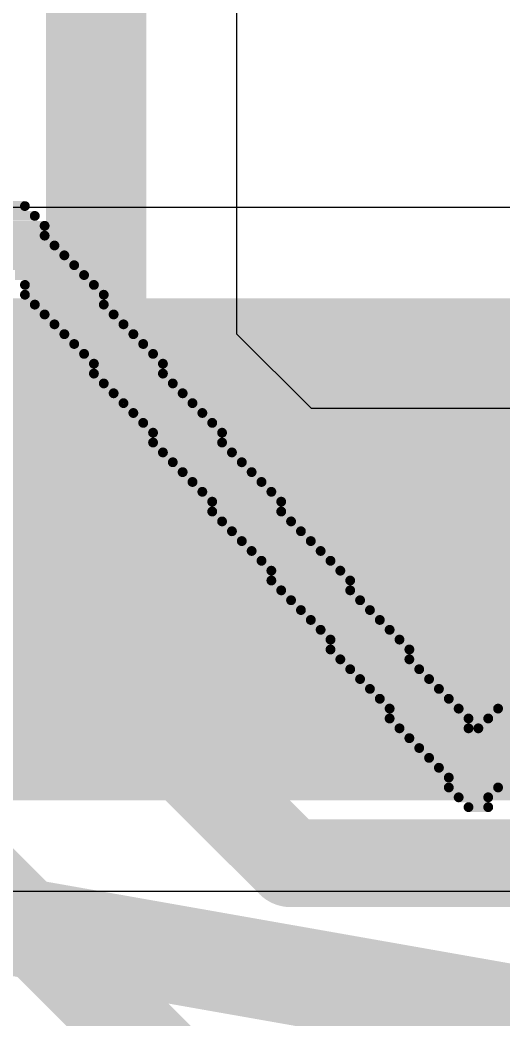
# Model space of a CAD drawing. Header units: inches. Extents: x -8 to 386, y -12 to 64.
# Drawn here: x 5.752 to 6.729, y -2.677 to -0.656 of the extents above; entities that cross this region are included whole.
import ezdxf

# ---------------------------------------------------------------- set-up
doc = ezdxf.new("R2010")
doc.units = ezdxf.units.IN
for name, color, linetype in [('Board_outline', 216, 'Continuous'), ('Bottom Layer', 5, 'Continuous'), ('Bottom Overlay', 54, 'Continuous'), ('Top Layer', 1, 'Continuous'), ('Top Overlay', 2, 'Continuous')]:
    doc.layers.add(name, color=color, linetype=linetype)

msp = doc.modelspace()

# ---------------------------------------------------------------- linework, layer by layer
at = {"layer": 'Board_outline'}
msp.add_lwpolyline([(37.5368, 13.3604, 0.254, 0.254, 1), (-7.4632, 13.3604, 0.254, 0.254, 1)], format="xyseb", close=True, dxfattribs=at)
at = {"layer": 'Bottom Layer'}
for p, q in [((6.1904, -1.2917), (6.1904, 2.0955)), ((6.341, -1.4423), (6.1904, -1.2917)), ((6.8588, -1.4423), (6.341, -1.4423))]:
    msp.add_line(p, q, dxfattribs=at)
for points in [[(5.9055, -1.4097, 0.2032, 0.2032, 0), (5.9055, 2.5908, 0.2032, 0.2032, 0)], [(5.9055, -1.4097, 0.2032, 0.2032, 0), (6.223, -1.7272, 0.2032, 0.2032, 0)], [(5.3594, -1.4224, 0.1778, 0.1778, 0), (6.2992, -2.3622, 0.1778, 0.1778, 0)], [(4.8946, -1.6149, 0.1778, 0.1778, 0), (6.1067, -2.827, 0.1778, 0.1778, 0)], [(6.223, -1.7272, 0.2032, 0.2032, 0), (7.2644, -1.7272, 0.2032, 0.2032, 0)], [(6.2992, -2.3622, 0.1778, 0.1778, 0), (10.2039, -2.3622, 0.1778, 0.1778, 0)]]:
    msp.add_lwpolyline(points, format="xyseb", dxfattribs=at)
for points in [[(5.8547, -1.4097, 0.1016, 0.1016, 1), (5.9563, -1.4097, 0.1016, 0.1016, 1)], [(5.8547, -1.4097, 0.1016, 0.1016, 1), (5.9563, -1.4097, 0.1016, 0.1016, 1)], [(6.1722, -1.7272, 0.1016, 0.1016, 1), (6.2738, -1.7272, 0.1016, 0.1016, 1)], [(6.1722, -1.7272, 0.1016, 0.1016, 1), (6.2738, -1.7272, 0.1016, 0.1016, 1)], [(6.2547, -2.3622, 0.0889, 0.0889, 1), (6.3436, -2.3622, 0.0889, 0.0889, 1)], [(6.2547, -2.3622, 0.0889, 0.0889, 1), (6.3436, -2.3622, 0.0889, 0.0889, 1)]]:
    msp.add_lwpolyline(points, format="xyseb", close=True, dxfattribs=at)
at = {"layer": 'Bottom Overlay'}
for points in [[(5.5223, -1.0324, 0.0199, 0.0199, 0), (5.7615, -1.0324, 0.0199, 0.0199, 0)], [(5.5223, -1.0523, 0.0199, 0.0199, 0), (5.7815, -1.0523, 0.0199, 0.0199, 0)], [(5.6618, -1.0723, 0.0199, 0.0199, 0), (5.8014, -1.0723, 0.0199, 0.0199, 0)], [(5.6618, -1.0922, 0.0199, 0.0199, 0), (5.8014, -1.0922, 0.0199, 0.0199, 0)], [(5.6818, -1.1121, 0.0199, 0.0199, 0), (5.8214, -1.1121, 0.0199, 0.0199, 0)], [(5.7017, -1.1321, 0.0199, 0.0199, 0), (5.8413, -1.1321, 0.0199, 0.0199, 0)], [(5.7217, -1.152, 0.0199, 0.0199, 0), (5.8612, -1.152, 0.0199, 0.0199, 0)], [(5.7416, -1.172, 0.0199, 0.0199, 0), (5.8812, -1.172, 0.0199, 0.0199, 0)], [(5.7615, -1.1919, 0.0199, 0.0199, 0), (5.9011, -1.1919, 0.0199, 0.0199, 0)], [(5.7615, -1.2118, 0.0199, 0.0199, 0), (5.9211, -1.2118, 0.0199, 0.0199, 0)], [(5.7815, -1.2318, 0.0199, 0.0199, 0), (5.9211, -1.2318, 0.0199, 0.0199, 0)], [(5.8014, -1.2517, 0.0199, 0.0199, 0), (5.941, -1.2517, 0.0199, 0.0199, 0)], [(5.8214, -1.2717, 0.0199, 0.0199, 0), (5.9609, -1.2717, 0.0199, 0.0199, 0)], [(5.8413, -1.2916, 0.0199, 0.0199, 0), (5.9809, -1.2916, 0.0199, 0.0199, 0)], [(5.8612, -1.3115, 0.0199, 0.0199, 0), (6.0008, -1.3115, 0.0199, 0.0199, 0)], [(5.8812, -1.3315, 0.0199, 0.0199, 0), (6.0208, -1.3315, 0.0199, 0.0199, 0)], [(5.9011, -1.3514, 0.0199, 0.0199, 0), (6.0407, -1.3514, 0.0199, 0.0199, 0)], [(5.9011, -1.3714, 0.0199, 0.0199, 0), (6.0407, -1.3714, 0.0199, 0.0199, 0)], [(5.9211, -1.3913, 0.0199, 0.0199, 0), (6.0606, -1.3913, 0.0199, 0.0199, 0)], [(5.941, -1.4112, 0.0199, 0.0199, 0), (6.0806, -1.4112, 0.0199, 0.0199, 0)], [(5.9609, -1.4312, 0.0199, 0.0199, 0), (6.1005, -1.4312, 0.0199, 0.0199, 0)], [(5.9809, -1.4511, 0.0199, 0.0199, 0), (6.1205, -1.4511, 0.0199, 0.0199, 0)], [(6.0008, -1.4711, 0.0199, 0.0199, 0), (6.1404, -1.4711, 0.0199, 0.0199, 0)], [(6.0208, -1.491, 0.0199, 0.0199, 0), (6.1603, -1.491, 0.0199, 0.0199, 0)], [(6.0208, -1.5109, 0.0199, 0.0199, 0), (6.1603, -1.5109, 0.0199, 0.0199, 0)], [(6.0407, -1.5309, 0.0199, 0.0199, 0), (6.1803, -1.5309, 0.0199, 0.0199, 0)], [(6.0606, -1.5508, 0.0199, 0.0199, 0), (6.2002, -1.5508, 0.0199, 0.0199, 0)], [(6.0806, -1.5708, 0.0199, 0.0199, 0), (6.2202, -1.5708, 0.0199, 0.0199, 0)], [(6.1005, -1.5907, 0.0199, 0.0199, 0), (6.2401, -1.5907, 0.0199, 0.0199, 0)], [(6.1205, -1.6106, 0.0199, 0.0199, 0), (6.26, -1.6106, 0.0199, 0.0199, 0)], [(6.1404, -1.6306, 0.0199, 0.0199, 0), (6.28, -1.6306, 0.0199, 0.0199, 0)], [(6.1404, -1.6505, 0.0199, 0.0199, 0), (6.28, -1.6505, 0.0199, 0.0199, 0)], [(6.1603, -1.6705, 0.0199, 0.0199, 0), (6.2999, -1.6705, 0.0199, 0.0199, 0)], [(6.1803, -1.6904, 0.0199, 0.0199, 0), (6.3199, -1.6904, 0.0199, 0.0199, 0)], [(6.2002, -1.7103, 0.0199, 0.0199, 0), (6.3398, -1.7103, 0.0199, 0.0199, 0)], [(6.2202, -1.7303, 0.0199, 0.0199, 0), (6.3597, -1.7303, 0.0199, 0.0199, 0)], [(6.2401, -1.7502, 0.0199, 0.0199, 0), (6.3797, -1.7502, 0.0199, 0.0199, 0)], [(6.26, -1.7702, 0.0199, 0.0199, 0), (6.3996, -1.7702, 0.0199, 0.0199, 0)], [(6.26, -1.7901, 0.0199, 0.0199, 0), (6.4196, -1.7901, 0.0199, 0.0199, 0)], [(6.28, -1.81, 0.0199, 0.0199, 0), (6.4196, -1.81, 0.0199, 0.0199, 0)], [(6.2999, -1.83, 0.0199, 0.0199, 0), (6.4395, -1.83, 0.0199, 0.0199, 0)], [(6.3199, -1.8499, 0.0199, 0.0199, 0), (6.4594, -1.8499, 0.0199, 0.0199, 0)], [(6.3398, -1.8699, 0.0199, 0.0199, 0), (6.4794, -1.8699, 0.0199, 0.0199, 0)], [(6.3597, -1.8898, 0.0199, 0.0199, 0), (6.4993, -1.8898, 0.0199, 0.0199, 0)], [(6.3797, -1.9097, 0.0199, 0.0199, 0), (6.5193, -1.9097, 0.0199, 0.0199, 0)], [(6.3797, -1.9297, 0.0199, 0.0199, 0), (6.5392, -1.9297, 0.0199, 0.0199, 0)], [(6.3996, -1.9496, 0.0199, 0.0199, 0), (6.5392, -1.9496, 0.0199, 0.0199, 0)], [(6.4196, -1.9696, 0.0199, 0.0199, 0), (6.5591, -1.9696, 0.0199, 0.0199, 0)], [(6.4395, -1.9895, 0.0199, 0.0199, 0), (6.5791, -1.9895, 0.0199, 0.0199, 0)], [(6.4594, -2.0094, 0.0199, 0.0199, 0), (6.599, -2.0094, 0.0199, 0.0199, 0)], [(6.4794, -2.0294, 0.0199, 0.0199, 0), (6.619, -2.0294, 0.0199, 0.0199, 0)], [(6.4993, -2.0493, 0.0199, 0.0199, 0), (6.6389, -2.0493, 0.0199, 0.0199, 0)], [(6.7187, -2.0493, 0.0199, 0.0199, 0), (6.8582, -2.0493, 0.0199, 0.0199, 0)], [(6.4993, -2.0693, 0.0199, 0.0199, 0), (6.6588, -2.0693, 0.0199, 0.0199, 0)], [(6.6987, -2.0693, 0.0199, 0.0199, 0), (6.8383, -2.0693, 0.0199, 0.0199, 0)], [(6.5193, -2.0892, 0.0199, 0.0199, 0), (6.6588, -2.0892, 0.0199, 0.0199, 0)], [(6.6788, -2.0892, 0.0199, 0.0199, 0), (6.8383, -2.0892, 0.0199, 0.0199, 0)], [(6.5392, -2.1091, 0.0199, 0.0199, 0), (6.8184, -2.1091, 0.0199, 0.0199, 0)], [(6.5591, -2.1291, 0.0199, 0.0199, 0), (6.7984, -2.1291, 0.0199, 0.0199, 0)], [(6.5791, -2.149, 0.0199, 0.0199, 0), (6.7785, -2.149, 0.0199, 0.0199, 0)], [(6.599, -2.169, 0.0199, 0.0199, 0), (6.7585, -2.169, 0.0199, 0.0199, 0)], [(6.619, -2.1889, 0.0199, 0.0199, 0), (6.7386, -2.1889, 0.0199, 0.0199, 0)], [(6.619, -2.2089, 0.0199, 0.0199, 0), (6.7187, -2.2089, 0.0199, 0.0199, 0)], [(6.6389, -2.2288, 0.0199, 0.0199, 0), (6.6987, -2.2288, 0.0199, 0.0199, 0)], [(6.6588, -2.2487, 0.0199, 0.0199, 0), (6.6987, -2.2487, 0.0199, 0.0199, 0)]]:
    msp.add_lwpolyline(points, format="xyseb", dxfattribs=at)
for points in [[(5.7566, -1.0324, 0.00997, 0.00997, 1), (5.7665, -1.0324, 0.00997, 0.00997, 1)], [(5.7765, -1.0523, 0.00997, 0.00997, 1), (5.7865, -1.0523, 0.00997, 0.00997, 1)], [(5.7964, -1.0723, 0.00997, 0.00997, 1), (5.8064, -1.0723, 0.00997, 0.00997, 1)], [(5.7964, -1.0922, 0.00997, 0.00997, 1), (5.8064, -1.0922, 0.00997, 0.00997, 1)], [(5.8164, -1.1121, 0.00997, 0.00997, 1), (5.8263, -1.1121, 0.00997, 0.00997, 1)], [(5.8363, -1.1321, 0.00997, 0.00997, 1), (5.8463, -1.1321, 0.00997, 0.00997, 1)], [(5.8563, -1.152, 0.00997, 0.00997, 1), (5.8662, -1.152, 0.00997, 0.00997, 1)], [(5.8762, -1.172, 0.00997, 0.00997, 1), (5.8862, -1.172, 0.00997, 0.00997, 1)], [(5.7566, -1.1919, 0.00997, 0.00997, 1), (5.7665, -1.1919, 0.00997, 0.00997, 1)], [(5.8961, -1.1919, 0.00997, 0.00997, 1), (5.9061, -1.1919, 0.00997, 0.00997, 1)], [(5.7566, -1.2118, 0.00997, 0.00997, 1), (5.7665, -1.2118, 0.00997, 0.00997, 1)], [(5.9161, -1.2118, 0.00997, 0.00997, 1), (5.926, -1.2118, 0.00997, 0.00997, 1)], [(5.7765, -1.2318, 0.00997, 0.00997, 1), (5.7865, -1.2318, 0.00997, 0.00997, 1)], [(5.9161, -1.2318, 0.00997, 0.00997, 1), (5.926, -1.2318, 0.00997, 0.00997, 1)], [(5.7964, -1.2517, 0.00997, 0.00997, 1), (5.8064, -1.2517, 0.00997, 0.00997, 1)], [(5.936, -1.2517, 0.00997, 0.00997, 1), (5.946, -1.2517, 0.00997, 0.00997, 1)], [(5.8164, -1.2717, 0.00997, 0.00997, 1), (5.8263, -1.2717, 0.00997, 0.00997, 1)], [(5.956, -1.2717, 0.00997, 0.00997, 1), (5.9659, -1.2717, 0.00997, 0.00997, 1)], [(5.8363, -1.2916, 0.00997, 0.00997, 1), (5.8463, -1.2916, 0.00997, 0.00997, 1)], [(5.9759, -1.2916, 0.00997, 0.00997, 1), (5.9859, -1.2916, 0.00997, 0.00997, 1)], [(5.8563, -1.3115, 0.00997, 0.00997, 1), (5.8662, -1.3115, 0.00997, 0.00997, 1)], [(5.9958, -1.3115, 0.00997, 0.00997, 1), (6.0058, -1.3115, 0.00997, 0.00997, 1)], [(5.8762, -1.3315, 0.00997, 0.00997, 1), (5.8862, -1.3315, 0.00997, 0.00997, 1)], [(6.0158, -1.3315, 0.00997, 0.00997, 1), (6.0257, -1.3315, 0.00997, 0.00997, 1)], [(5.8961, -1.3514, 0.00997, 0.00997, 1), (5.9061, -1.3514, 0.00997, 0.00997, 1)], [(6.0357, -1.3514, 0.00997, 0.00997, 1), (6.0457, -1.3514, 0.00997, 0.00997, 1)], [(5.8961, -1.3714, 0.00997, 0.00997, 1), (5.9061, -1.3714, 0.00997, 0.00997, 1)], [(6.0357, -1.3714, 0.00997, 0.00997, 1), (6.0457, -1.3714, 0.00997, 0.00997, 1)], [(5.9161, -1.3913, 0.00997, 0.00997, 1), (5.926, -1.3913, 0.00997, 0.00997, 1)], [(6.0557, -1.3913, 0.00997, 0.00997, 1), (6.0656, -1.3913, 0.00997, 0.00997, 1)], [(5.936, -1.4112, 0.00997, 0.00997, 1), (5.946, -1.4112, 0.00997, 0.00997, 1)], [(6.0756, -1.4112, 0.00997, 0.00997, 1), (6.0856, -1.4112, 0.00997, 0.00997, 1)], [(5.956, -1.4312, 0.00997, 0.00997, 1), (5.9659, -1.4312, 0.00997, 0.00997, 1)], [(6.0955, -1.4312, 0.00997, 0.00997, 1), (6.1055, -1.4312, 0.00997, 0.00997, 1)], [(5.9759, -1.4511, 0.00997, 0.00997, 1), (5.9859, -1.4511, 0.00997, 0.00997, 1)], [(6.1155, -1.4511, 0.00997, 0.00997, 1), (6.1254, -1.4511, 0.00997, 0.00997, 1)], [(5.9958, -1.4711, 0.00997, 0.00997, 1), (6.0058, -1.4711, 0.00997, 0.00997, 1)], [(6.1354, -1.4711, 0.00997, 0.00997, 1), (6.1454, -1.4711, 0.00997, 0.00997, 1)], [(6.0158, -1.491, 0.00997, 0.00997, 1), (6.0257, -1.491, 0.00997, 0.00997, 1)], [(6.1554, -1.491, 0.00997, 0.00997, 1), (6.1653, -1.491, 0.00997, 0.00997, 1)], [(6.0158, -1.5109, 0.00997, 0.00997, 1), (6.0257, -1.5109, 0.00997, 0.00997, 1)], [(6.1554, -1.5109, 0.00997, 0.00997, 1), (6.1653, -1.5109, 0.00997, 0.00997, 1)], [(6.0357, -1.5309, 0.00997, 0.00997, 1), (6.0457, -1.5309, 0.00997, 0.00997, 1)], [(6.1753, -1.5309, 0.00997, 0.00997, 1), (6.1853, -1.5309, 0.00997, 0.00997, 1)], [(6.0557, -1.5508, 0.00997, 0.00997, 1), (6.0656, -1.5508, 0.00997, 0.00997, 1)], [(6.1952, -1.5508, 0.00997, 0.00997, 1), (6.2052, -1.5508, 0.00997, 0.00997, 1)], [(6.0756, -1.5708, 0.00997, 0.00997, 1), (6.0856, -1.5708, 0.00997, 0.00997, 1)], [(6.2152, -1.5708, 0.00997, 0.00997, 1), (6.2251, -1.5708, 0.00997, 0.00997, 1)], [(6.0955, -1.5907, 0.00997, 0.00997, 1), (6.1055, -1.5907, 0.00997, 0.00997, 1)], [(6.2351, -1.5907, 0.00997, 0.00997, 1), (6.2451, -1.5907, 0.00997, 0.00997, 1)], [(6.1155, -1.6106, 0.00997, 0.00997, 1), (6.1254, -1.6106, 0.00997, 0.00997, 1)], [(6.2551, -1.6106, 0.00997, 0.00997, 1), (6.265, -1.6106, 0.00997, 0.00997, 1)], [(6.1354, -1.6306, 0.00997, 0.00997, 1), (6.1454, -1.6306, 0.00997, 0.00997, 1)], [(6.275, -1.6306, 0.00997, 0.00997, 1), (6.285, -1.6306, 0.00997, 0.00997, 1)], [(6.1354, -1.6505, 0.00997, 0.00997, 1), (6.1454, -1.6505, 0.00997, 0.00997, 1)], [(6.275, -1.6505, 0.00997, 0.00997, 1), (6.285, -1.6505, 0.00997, 0.00997, 1)], [(6.1554, -1.6705, 0.00997, 0.00997, 1), (6.1653, -1.6705, 0.00997, 0.00997, 1)], [(6.2949, -1.6705, 0.00997, 0.00997, 1), (6.3049, -1.6705, 0.00997, 0.00997, 1)], [(6.1753, -1.6904, 0.00997, 0.00997, 1), (6.1853, -1.6904, 0.00997, 0.00997, 1)], [(6.3149, -1.6904, 0.00997, 0.00997, 1), (6.3248, -1.6904, 0.00997, 0.00997, 1)], [(6.1952, -1.7103, 0.00997, 0.00997, 1), (6.2052, -1.7103, 0.00997, 0.00997, 1)], [(6.3348, -1.7103, 0.00997, 0.00997, 1), (6.3448, -1.7103, 0.00997, 0.00997, 1)], [(6.2152, -1.7303, 0.00997, 0.00997, 1), (6.2251, -1.7303, 0.00997, 0.00997, 1)], [(6.3548, -1.7303, 0.00997, 0.00997, 1), (6.3647, -1.7303, 0.00997, 0.00997, 1)], [(6.2351, -1.7502, 0.00997, 0.00997, 1), (6.2451, -1.7502, 0.00997, 0.00997, 1)], [(6.3747, -1.7502, 0.00997, 0.00997, 1), (6.3847, -1.7502, 0.00997, 0.00997, 1)], [(6.2551, -1.7702, 0.00997, 0.00997, 1), (6.265, -1.7702, 0.00997, 0.00997, 1)], [(6.3946, -1.7702, 0.00997, 0.00997, 1), (6.4046, -1.7702, 0.00997, 0.00997, 1)], [(6.2551, -1.7901, 0.00997, 0.00997, 1), (6.265, -1.7901, 0.00997, 0.00997, 1)], [(6.4146, -1.7901, 0.00997, 0.00997, 1), (6.4245, -1.7901, 0.00997, 0.00997, 1)], [(6.275, -1.81, 0.00997, 0.00997, 1), (6.285, -1.81, 0.00997, 0.00997, 1)], [(6.4146, -1.81, 0.00997, 0.00997, 1), (6.4245, -1.81, 0.00997, 0.00997, 1)], [(6.2949, -1.83, 0.00997, 0.00997, 1), (6.3049, -1.83, 0.00997, 0.00997, 1)], [(6.4345, -1.83, 0.00997, 0.00997, 1), (6.4445, -1.83, 0.00997, 0.00997, 1)], [(6.3149, -1.8499, 0.00997, 0.00997, 1), (6.3248, -1.8499, 0.00997, 0.00997, 1)], [(6.4545, -1.8499, 0.00997, 0.00997, 1), (6.4644, -1.8499, 0.00997, 0.00997, 1)], [(6.3348, -1.8699, 0.00997, 0.00997, 1), (6.3448, -1.8699, 0.00997, 0.00997, 1)], [(6.3548, -1.8898, 0.00997, 0.00997, 1), (6.3647, -1.8898, 0.00997, 0.00997, 1)], [(6.4744, -1.8699, 0.00997, 0.00997, 1), (6.4844, -1.8699, 0.00997, 0.00997, 1)], [(6.4943, -1.8898, 0.00997, 0.00997, 1), (6.5043, -1.8898, 0.00997, 0.00997, 1)], [(6.3747, -1.9097, 0.00997, 0.00997, 1), (6.3847, -1.9097, 0.00997, 0.00997, 1)], [(6.5143, -1.9097, 0.00997, 0.00997, 1), (6.5242, -1.9097, 0.00997, 0.00997, 1)], [(6.3747, -1.9297, 0.00997, 0.00997, 1), (6.3847, -1.9297, 0.00997, 0.00997, 1)], [(6.5342, -1.9297, 0.00997, 0.00997, 1), (6.5442, -1.9297, 0.00997, 0.00997, 1)], [(6.3946, -1.9496, 0.00997, 0.00997, 1), (6.4046, -1.9496, 0.00997, 0.00997, 1)], [(6.5342, -1.9496, 0.00997, 0.00997, 1), (6.5442, -1.9496, 0.00997, 0.00997, 1)], [(6.4146, -1.9696, 0.00997, 0.00997, 1), (6.4245, -1.9696, 0.00997, 0.00997, 1)], [(6.5542, -1.9696, 0.00997, 0.00997, 1), (6.5641, -1.9696, 0.00997, 0.00997, 1)], [(6.4345, -1.9895, 0.00997, 0.00997, 1), (6.4445, -1.9895, 0.00997, 0.00997, 1)], [(6.5741, -1.9895, 0.00997, 0.00997, 1), (6.5841, -1.9895, 0.00997, 0.00997, 1)], [(6.4545, -2.0094, 0.00997, 0.00997, 1), (6.4644, -2.0094, 0.00997, 0.00997, 1)], [(6.594, -2.0094, 0.00997, 0.00997, 1), (6.604, -2.0094, 0.00997, 0.00997, 1)], [(6.4744, -2.0294, 0.00997, 0.00997, 1), (6.4844, -2.0294, 0.00997, 0.00997, 1)], [(6.614, -2.0294, 0.00997, 0.00997, 1), (6.6239, -2.0294, 0.00997, 0.00997, 1)], [(6.4943, -2.0493, 0.00997, 0.00997, 1), (6.5043, -2.0493, 0.00997, 0.00997, 1)], [(6.6339, -2.0493, 0.00997, 0.00997, 1), (6.6439, -2.0493, 0.00997, 0.00997, 1)], [(6.7137, -2.0493, 0.00997, 0.00997, 1), (6.7236, -2.0493, 0.00997, 0.00997, 1)], [(6.4943, -2.0693, 0.00997, 0.00997, 1), (6.5043, -2.0693, 0.00997, 0.00997, 1)], [(6.6539, -2.0693, 0.00997, 0.00997, 1), (6.6638, -2.0693, 0.00997, 0.00997, 1)], [(6.6937, -2.0693, 0.00997, 0.00997, 1), (6.7037, -2.0693, 0.00997, 0.00997, 1)], [(6.5143, -2.0892, 0.00997, 0.00997, 1), (6.5242, -2.0892, 0.00997, 0.00997, 1)], [(6.6539, -2.0892, 0.00997, 0.00997, 1), (6.6638, -2.0892, 0.00997, 0.00997, 1)], [(6.6738, -2.0892, 0.00997, 0.00997, 1), (6.6838, -2.0892, 0.00997, 0.00997, 1)], [(6.5342, -2.1091, 0.00997, 0.00997, 1), (6.5442, -2.1091, 0.00997, 0.00997, 1)], [(6.5542, -2.1291, 0.00997, 0.00997, 1), (6.5641, -2.1291, 0.00997, 0.00997, 1)], [(6.5741, -2.149, 0.00997, 0.00997, 1), (6.5841, -2.149, 0.00997, 0.00997, 1)], [(6.594, -2.169, 0.00997, 0.00997, 1), (6.604, -2.169, 0.00997, 0.00997, 1)], [(6.614, -2.1889, 0.00997, 0.00997, 1), (6.6239, -2.1889, 0.00997, 0.00997, 1)], [(6.614, -2.2089, 0.00997, 0.00997, 1), (6.6239, -2.2089, 0.00997, 0.00997, 1)], [(6.7137, -2.2089, 0.00997, 0.00997, 1), (6.7236, -2.2089, 0.00997, 0.00997, 1)], [(6.6339, -2.2288, 0.00997, 0.00997, 1), (6.6439, -2.2288, 0.00997, 0.00997, 1)], [(6.6937, -2.2288, 0.00997, 0.00997, 1), (6.7037, -2.2288, 0.00997, 0.00997, 1)], [(6.6539, -2.2487, 0.00997, 0.00997, 1), (6.6638, -2.2487, 0.00997, 0.00997, 1)], [(6.6937, -2.2487, 0.00997, 0.00997, 1), (6.7037, -2.2487, 0.00997, 0.00997, 1)]]:
    msp.add_lwpolyline(points, format="xyseb", close=True, dxfattribs=at)
at = {"layer": 'Top Layer'}
for p, q in [((7.1465, -1.0355), (4.2536, -1.0355)), ((4.5401, -2.4189), (7.2489, -2.4189))]:
    msp.add_line(p, q, dxfattribs=at)
msp.add_lwpolyline([(4.2536, -1.7272, 1.016, 1.016, 0), (7.2489, -1.7272, 1.016, 1.016, 0)], format="xyseb", dxfattribs=at)
at = {"layer": 'Top Overlay'}
msp.add_lwpolyline([(1.7018, -1.7776, 0.2, 0.2, 0), (21.7131, -5.3061, 0.2, 0.2, 0)], format="xyseb", dxfattribs=at)

doc.saveas('drawing.dxf')
